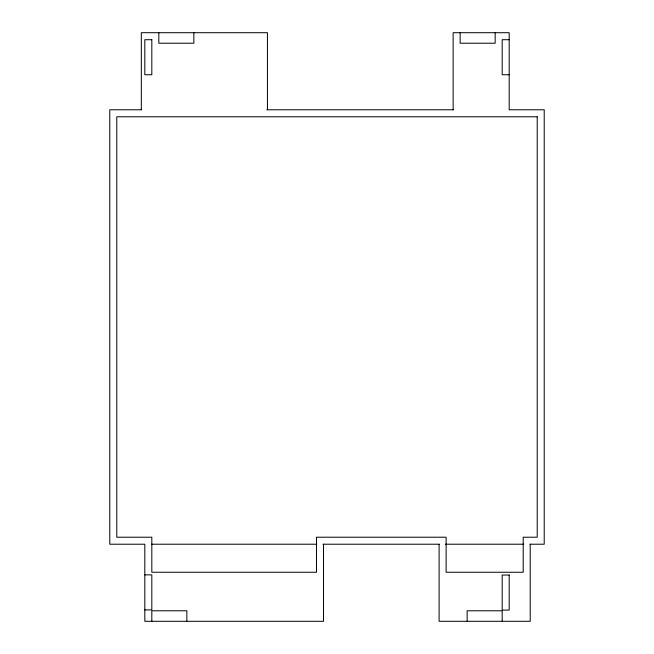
<?xml version="1.0" encoding="UTF-8"?>
<svg xmlns="http://www.w3.org/2000/svg" width="654" height="654" viewBox="0 0 654 654"><rect width="100%" height="100%" fill="white"/><g stroke="black" fill="none" stroke-linecap="round" stroke-linejoin="round"><path stroke-width="0.98" d="M509.188 39.706L502.182 39.706L502.182 74.744L509.188 74.744M141.395 109.782L109.782 109.782L109.782 544.218L144.812 544.218L144.812 621.3L323.493 621.3L323.493 544.218M266.832 109.782L453.459 109.782M151.589 544.218L316.806 544.218M322.921 544.218L439.177 544.218M445.3 544.218L523.821 544.218M529.944 544.218L544.218 544.218L544.218 109.782L509.188 109.782L509.188 32.7L453.132 32.7L453.132 109.782M144.812 574.874L151.818 574.874L151.818 609.912L144.812 609.912M530.206 544.218L530.206 621.3L439.112 621.3L439.112 544.218M502.182 621.3L502.182 610.787L467.144 610.787L467.144 621.3M495.168 32.7L495.168 43.213L460.138 43.213L460.138 32.7M267.437 109.782L267.437 32.7L141.313 32.7L141.313 109.782M193.862 32.7L193.862 43.213L158.832 43.213L158.832 32.7M186.856 621.3L186.856 610.787L151.818 610.787L151.818 621.3M151.818 39.706L144.812 39.706L144.812 74.744L151.818 74.744L151.818 39.706M537.212 116.788L116.788 116.788L116.788 537.212L151.818 537.212L151.818 572.25L316.487 572.25L316.487 537.212L446.118 537.212L446.118 572.25L523.2 572.25L523.2 537.212L537.212 537.212L537.212 116.788M509.188 575.054L502.182 575.054L502.182 610.092L509.188 610.092L509.188 575.054"/></g></svg>
